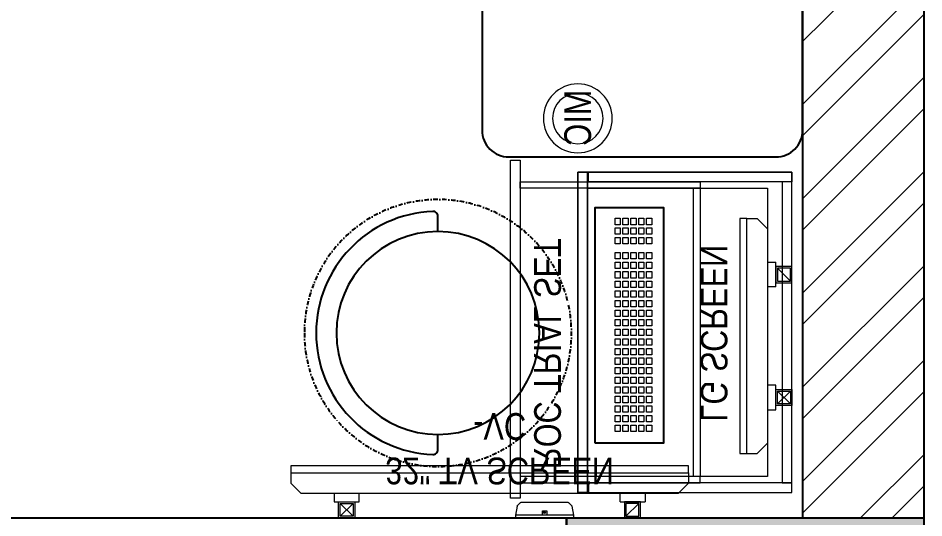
# Model space of a CAD drawing. Header units: feet. Extents: x 9612924 to 9629632, y -7132871 to -7123531.
# Drawn here: x 9627936 to 9629632, y -7128316 to -7127380 of the extents above; entities that cross this region are included whole.
import ezdxf

# ---------------------------------------------------------------- set-up
doc = ezdxf.new("R2010")
doc.units = ezdxf.units.FT
doc.header["$LTSCALE"] = 33
doc.header["$MEASUREMENT"] = 0
doc.linetypes.add('DASHDOT2', pattern=[0.5, 0.25, -0.125, 0, -0.125])
doc.linetypes.add('HIDDEN', pattern=[9.525, 6.35, -3.175])
for name, color, linetype in [('A-WALL', 1, 'Continuous'), ('column', 10, 'Continuous'), ('PDF_Geometry', 7, 'Continuous')]:
    doc.layers.add(name, color=color, linetype=linetype)
for name, color, linetype, lineweight in [('A-WALL HATCH', 251, 'Continuous', 0), ('column hatch', 5, 'Continuous', 0), ('Floor-Unit', 1, 'Continuous', 13), ('LENS-DIM', 252, 'Continuous', 5), ('LENS-FURNITURE', 13, 'Continuous', 9), ('LENS-PARTITION', 21, 'Continuous', 25), ('LENS-TEXT', 31, 'Continuous', 5), ('LENS_DIMENSION', 193, 'Continuous', 0), ('LENS_PARTITION', 21, 'Continuous', 25), ('LK-EQPMT', 3, 'Continuous', 18), ('LN-ELEVATION-1', 81, 'Continuous', 25), ('LN-ELEVATION-2', 103, 'Continuous', 20)]:
    doc.layers.add(name, color=color, linetype=linetype, lineweight=lineweight)
doc.layers.add('TV', color=92, linetype='Continuous', lineweight=18, true_color=0x00d600)
doc.styles.get("Standard").update_dxf_attribs({"font": 'Gill Sans MT Condensed Regular.ttf'})

# ---------------------------------------------------------------- blocks, each defined once
blk = doc.blocks.new('A$C48d32854')
at = {"layer": 'A-WALL HATCH'}
h = blk.add_hatch(dxfattribs=at)
h.set_pattern_fill('ANSI32', color=256, scale=333)
h.set_pattern_definition([(45, (-4384936.05, 5465014.21), (-88.2999593, 88.2999593), []), (45, (-4384877.19, 5465014.21), (-88.2999593, 88.2999593), [])])
h.paths.add_polyline_path([(-6251, 6026), (-6251, 6256), (-11913, 6256), (-11913, 6026)])
h.paths.add_polyline_path([(-10631.5, 330), (-7167.5, 330), (-7167.5, 240), (-5866.5, 240), (-5866.5, 470), (-7167.5, 470), (-7167.5, 560), (-10631.5, 560), (-12632.5, 560), (-12632.5, 330)])
h.paths.add_polyline_path([(-12876, 5581), (-12864, 5581), (-12727.7, 5581), (-12727.7, 5711), (-12999.7, 5711), (-12999.7, 5581)])
h.paths.add_polyline_path([(-231, 4215), (-230, 3251), (-230, 230), (-4009.5, 230), (-4009.5, 460), (-5406.5, 460), (-5406.5, 230), (-4239.5, 230), (-4239.5, 0), (0, 0), (0, 4215)])
h.paths.add_polyline_path([(-2484, 9152), (-227, 9152), (-227, 4555), (0, 4555), (0, 9340), (-5773, 9340), (-5773, 6256), (-5543, 6256), (-5543, 6763), (-3607, 6763), (-3447, 6763), (-3447, 7003), (-3607, 7003), (-5519, 7003), (-5519, 9110), (-3589, 9110), (-3589, 7757), (-3429, 7757), (-3429, 9107), (-2484, 9107)])
h.paths.add_polyline_path([(-4685, 4656), (-4685, 5874), (-4845, 5874), (-4845, 4814), (-5543, 4814), (-5543, 5712), (-5698, 5712), (-5698, 4656)], flags=17)
at = {"layer": 'column hatch'}
h = blk.add_hatch(color=251, dxfattribs=at)
h.dxf.hatch_style = 1
h.paths.add_polyline_path([(-5698, 5712), (-5543, 5712), (-5543, 6256), (-6251, 6256), (-6251, 5712)])
h.paths.add_polyline_path([(-5406.5, 240), (-5406.5, 460), (-5406.5, 580), (-5866.5, 580), (-5866.5, 470), (-5866.5, 240)])
h.paths.add_polyline_path([(-231, 4215), (0, 4215), (0, 4555), (-227, 4555), (-669, 4555), (-669, 4215)])
h.paths.add_polyline_path([(-12632.5, 330), (-12632.5, 560), (-12632.5, 786), (-12752.5, 786), (-12852.5, 786), (-12999.7, 786), (-12999.7, 666.2), (-12999.7, 666.2), (-12999.7, 436), (-12999.7, 330)])
h.paths.add_polyline_path([(-12999.7, 6256), (-12999.7, 5711), (-11913, 5711), (-11913, 6026), (-11913, 6256)])
at = {"layer": 'A-WALL'}
for p, q in [((0, 9340), (0, 4555)), ((-227, 9152), (-227, 4555))]:
    blk.add_line(p, q, dxfattribs=at)
at = {"layer": 'column'}
blk.add_lwpolyline([(-227, 4555), (0, 4555), (0, 4215), (-231, 4215), (-669, 4215), (-669, 4555)], close=True, dxfattribs=at)
blk = doc.blocks.new('MOROTISED TABLE-TRIAL SET 950x600')
at = {"layer": 'PDF_Geometry', "lineweight": 25}
blk.add_lwpolyline([(415.6, 0), (550, 0, 0.414252), (600, 50), (600, 900, 0.414252), (550, 950), (50, 950, 0.414293), (0, 900), (0, 50, 0.414164), (50, 0), (415.6, 0)], format="xyb", dxfattribs=at)
blk = doc.blocks.new('TRIAL SET ROC')
at = {"layer": 'LENS-DIM', "ltscale": 0.5}
for points in [[(-400.4, -364.3), (-430.4, -364.3)], [(169.6, -364.3), (139.6, -364.3)]]:
    blk.add_lwpolyline(points, dxfattribs=at)
at = {"layer": 'LENS-FURNITURE'}
blk.add_lwpolyline([(-430.4, 18), (169.6, 18), (169.6, -382.3), (-430.4, -382.3)], close=True, dxfattribs=at)
at = {"layer": 'LENS-FURNITURE', "color": 146, "true_color": 0x105689}
for points in [[(-412.4, -153.6), (-400.4, -153.6), (-400.4, -490.6), (-412.4, -490.6)], [(139.6, -153.6), (-400.4, -153.6), (-400.4, -165.6), (139.6, -165.6)], [(151.6, -153.6), (139.6, -153.6), (139.6, -490.6), (151.6, -490.6)], [(192.1, -490.6), (-440.9, -490.6), (-440.9, -508.6), (192.1, -508.6)]]:
    blk.add_lwpolyline(points, close=True, dxfattribs=at)
at = {"layer": 'LN-ELEVATION-2'}
for points in [[(-430.4, 18), (-412.4, 18), (-412.4, -362.3), (-430.4, -362.3)], [(-412.4, 18), (151.6, 18), (151.6, 0), (-412.4, 0)], [(169.6, 18), (151.6, 18), (151.6, -362.3), (169.6, -362.3)], [(169.6, -364.3), (-430.4, -364.3), (-430.4, -382.3), (169.6, -382.3)], [(169.6, -382.3), (-430.4, -382.3), (-430.4, -364.3), (169.6, -364.3)]]:
    blk.add_lwpolyline(points, close=True, dxfattribs=at)
at = {"layer": 'LN-ELEVATION-2', "linetype": 'HIDDEN', "ltscale": 100}
blk.add_lwpolyline([(-400.4, -364.3), (139.6, -364.3), (139.6, -27.4), (-400.4, -27.4)], close=True, dxfattribs=at)
at = {"insert": (-386.9, -414.1), "char_height": 50, "attachment_point": 1}
blk.add_mtext_dynamic_manual_height_columns('ROC TRIAL SET', width=625.228, gutter_width=500, heights=[0], dxfattribs=at)
blk = doc.blocks.new('*U23')
at = {"layer": 'LK-EQPMT', "ltscale": 12}
blk.add_lwpolyline([(6, 4.9), (-6, 4.9), (-6, -4.9), (6, -4.9)], close=True, dxfattribs=at)
blk = doc.blocks.new('*U24')
at = {"color": 0, "linetype": 'ByBlock', "lineweight": -2, "transparency": 16777216}
for p in [(0, 0), (18, 0), (35.9, 0), (53.9, 0), (71.8, 0), (89.8, 0), (107.8, 0), (125.7, 0), (143.7, 0), (161.6, 0), (179.6, 0), (197.6, 0), (215.5, 0), (233.5, 0), (251.4, 0), (269.4, 0), (287.4, 0), (305.3, 0), (323.3, 0), (0, -14.7), (18, -14.7), (35.9, -14.7), (53.9, -14.7), (71.8, -14.7), (89.8, -14.7), (107.8, -14.7), (125.7, -14.7), (143.7, -14.7), (161.6, -14.7), (179.6, -14.7), (197.6, -14.7), (215.5, -14.7), (233.5, -14.7), (251.4, -14.7), (269.4, -14.7), (287.4, -14.7), (305.3, -14.7), (323.3, -14.7), (0, -29.5), (18, -29.5), (35.9, -29.5), (53.9, -29.5), (71.8, -29.5), (89.8, -29.5), (107.8, -29.5), (125.7, -29.5), (143.7, -29.5), (161.6, -29.5), (179.6, -29.5), (197.6, -29.5), (215.5, -29.5), (233.5, -29.5), (251.4, -29.5), (269.4, -29.5), (287.4, -29.5), (305.3, -29.5), (323.3, -29.5), (0, -44.2), (18, -44.2), (35.9, -44.2), (53.9, -44.2), (71.8, -44.2), (89.8, -44.2), (107.8, -44.2), (125.7, -44.2), (143.7, -44.2), (161.6, -44.2), (179.6, -44.2), (197.6, -44.2), (215.5, -44.2), (233.5, -44.2), (251.4, -44.2), (269.4, -44.2), (287.4, -44.2), (305.3, -44.2), (323.3, -44.2), (0, -59), (18, -59), (35.9, -59), (53.9, -59), (71.8, -59), (89.8, -59), (107.8, -59), (125.7, -59), (143.7, -59), (161.6, -59), (179.6, -59), (197.6, -59), (215.5, -59), (233.5, -59), (251.4, -59), (269.4, -59), (287.4, -59), (305.3, -59), (323.3, -59)]:
    blk.add_blockref('*U23', p, dxfattribs=at)
blk = doc.blocks.new('*U21')
at = {"layer": 'LK-EQPMT', "ltscale": 12}
blk.add_lwpolyline([(6, 4.9), (-6, 4.9), (-6, -4.9), (6, -4.9)], close=True, dxfattribs=at)
blk = doc.blocks.new('*U22')
at = {"color": 0, "linetype": 'ByBlock', "lineweight": -2, "transparency": 16777216}
for p in [(0, 0), (18, 0), (35.9, 0), (0, -14.7), (18, -14.7), (35.9, -14.7), (0, -29.5), (18, -29.5), (35.9, -29.5), (0, -44.2), (18, -44.2), (35.9, -44.2), (0, -59), (18, -59), (35.9, -59)]:
    blk.add_blockref('*U21', p, dxfattribs=at)
blk = doc.blocks.new('KEYBOARD')
at = {"ltscale": 12}
blk.add_lwpolyline([(8, 0), (8, 129.1), (448, 129.1), (448, 0)], close=True, dxfattribs=at)
for name, p in [('*U24', (35.2, 101.6)), ('*U22', (386.6, 101.6))]:
    blk.add_blockref(name, p)
blk = doc.blocks.new('CLINIC SCREEN')
at = {"layer": 'TV'}
for p, q in [((-103.1, 42.9), (-127.4, 18.6)), ((-127.4, 42.9), (-103.1, 18.6)), ((102.7, 42.9), (127, 18.6))]:
    blk.add_line(p, q, dxfattribs=at)
at = {"layer": 'TV', "ltscale": 12}
for p, q in [((-220, -19.4), (-200.6, 0)), ((200.6, 0), (-200.6, 0)), ((-138.5, 0), (-138.5, 15.5)), ((-138.5, 15.5), (-92, 15.5)), ((-92, 15.5), (-92, 0)), ((92, 15.5), (92, 0)), ((92, 15.5), (138.5, 15.5)), ((138.5, 0), (138.5, 15.5)), ((220, -19.4), (200.6, 0)), ((-220, -38.8), (-220, -19.4)), ((220, -38.8), (220, -19.4))]:
    blk.add_line(p, q, dxfattribs=at)
at = {"layer": 'TV'}
for points in [[(-130.4, 15.5), (-100.1, 15.5), (-100.1, 45.9), (-130.4, 45.9)], [(-127.4, 18.6), (-103.1, 18.6), (-103.1, 42.9), (-127.4, 42.9)], [(130, 15.5), (99.7, 15.5), (99.7, 45.9), (130, 45.9)], [(127, 18.6), (102.7, 18.6), (102.7, 42.9), (127, 42.9)]]:
    blk.add_lwpolyline(points, close=True, dxfattribs=at)
at = {"layer": 'TV', "ltscale": 12}
blk.add_lwpolyline([(-220, -51.7), (-220, -38.8), (220, -38.8), (220, -51.7)], close=True, dxfattribs=at)
at = {"layer": 'Floor-Unit', "color": 0, "ltscale": 2, "insert": (5.2, -100.4), "char_height": 50, "attachment_point": 5}
blk.add_mtext_dynamic_manual_height_columns('LG SCREEN', width=466.48, gutter_width=12.5, heights=[0], dxfattribs=at)
blk = doc.blocks.new('MIC')
at = {"layer": 'LK-EQPMT', "ltscale": 12}
for radius in [64.5, 47.4]:
    blk.add_circle((234.5, 64.5), radius, dxfattribs=at)
at = {"layer": 'LK-EQPMT', "ltscale": 12, "insert": (233.2, 64.5), "char_height": 50, "attachment_point": 5}
blk.add_mtext_dynamic_manual_height_columns('MIC', width=466.48, gutter_width=12.5, heights=[0], dxfattribs=at)
blk = doc.blocks.new('DOCTOR STOOL')
at = {"layer": 'LN-ELEVATION-1', "ltscale": 100}
blk.add_lwpolyline([(228, 37.8), (228, 9.1, -0.426474), (218.5, 0, -0.959166), (218.5, 455.6, -0.426474), (228, 446.5), (228, 417.8)], format="xyb", dxfattribs=at)
at = {"layer": 'LN-ELEVATION-1', "linetype": 'DASHDOT2'}
blk.add_circle((228, 227.8), 250, dxfattribs=at)
at = {"layer": 'LN-ELEVATION-1', "ltscale": 100}
blk.add_circle((228, 227.8), 190, dxfattribs=at)
blk = doc.blocks.new('32INCH VC FOR CLINIC')
at = {"layer": 'LK-EQPMT'}
for p, q in [((116.9, 152.6), (92.6, 128.3)), ((92.6, 152.6), (116.9, 128.3)), ((627.7, 152.6), (652, 128.3))]:
    blk.add_line(p, q, dxfattribs=at)
at = {"layer": 'LK-EQPMT', "ltscale": 12}
for p, q in [((81.5, 109.7), (81.5, 125.2)), ((81.5, 125.2), (128, 125.2)), ((128, 125.2), (128, 109.7)), ((617, 125.2), (617, 109.7)), ((617, 125.2), (663.5, 125.2)), ((663.5, 109.7), (663.5, 125.2)), ((0, 90.3), (19.4, 109.7)), ((725.6, 109.7), (19.4, 109.7)), ((745, 90.3), (725.6, 109.7)), ((0, 70.9), (0, 90.3)), ((745, 70.9), (745, 90.3))]:
    blk.add_line(p, q, dxfattribs=at)
at = {"layer": 'LK-EQPMT'}
for points in [[(89.6, 125.2), (119.9, 125.2), (119.9, 155.6), (89.6, 155.6)], [(655, 125.2), (624.7, 125.2), (624.7, 155.6), (655, 155.6)], [(92.6, 128.3), (116.9, 128.3), (116.9, 152.6), (92.6, 152.6)], [(652, 128.3), (627.7, 128.3), (627.7, 152.6), (652, 152.6)]]:
    blk.add_lwpolyline(points, close=True, dxfattribs=at)
at = {"layer": 'LK-EQPMT', "ltscale": 12}
blk.add_lwpolyline([(0, 58), (0, 70.9), (745, 70.9), (745, 58)], close=True, dxfattribs=at)
at = {"layer": 'LENS-TEXT', "color": 0, "ltscale": 2, "insert": (391.2, 25.6), "char_height": 50, "attachment_point": 5}
blk.add_mtext_dynamic_manual_height_columns('32" TV SCREEN -VC', width=466.48, gutter_width=12.5, heights=[0], dxfattribs=at)
blk = doc.blocks.new('A$C142a10c7')
at = {"color": 7, "linetype": 'Continuous', "lineweight": 0}
for p, q in [((3, 22.3), (0, 5)), ((8.7, 28.4), (3.6, 23.4)), ((99.8, 28.4), (104.9, 23.4)), ((105.4, 22.3), (108.5, 5)), ((0, 5), (0, 0)), ((50.7, 5), (57.7, 5)), ((58.2, 5), (63, 5)), ((108.5, 5), (108.5, 0))]:
    blk.add_line(p, q, dxfattribs=at)
for points in [[(10.1, 29), (10.1, 29), (10.2, 29), (10.5, 29), (10.8, 29), (11.1, 29), (11.6, 29), (12.1, 29), (12.8, 29), (13.5, 29), (14.2, 29), (15.1, 29), (16, 29), (17, 29), (18.1, 29), (19.2, 29), (20.4, 29), (21.7, 29), (23, 29), (24.4, 29), (25.8, 29), (27.3, 29), (28.8, 29), (30.3, 29), (31.9, 29), (33.5, 29), (35.2, 29), (36.9, 29), (38.6, 29), (40.3, 29), (42, 29), (43.8, 29), (45.5, 29), (63, 29), (64.7, 29), (66.5, 29), (68.2, 29), (69.9, 29), (71.6, 29), (73.3, 29), (74.9, 29), (76.5, 29), (78.1, 29), (79.7, 29), (81.2, 29), (82.7, 29), (84.1, 29), (85.5, 29), (86.8, 29), (88, 29), (89.2, 29), (90.4, 29), (91.4, 29), (92.5, 29), (93.4, 29), (94.2, 29), (95, 29), (95.7, 29), (96.4, 29), (96.9, 29), (97.3, 29), (97.7, 29), (98, 29), (98.3, 29), (98.4, 29), (98.4, 29)], [(0, 5), (0, 5), (0.2, 5), (0.4, 5), (0.7, 5), (1, 5), (1.5, 5), (2, 5), (2.6, 5), (3.3, 5), (4, 5), (4.9, 5), (5.8, 5), (6.8, 5), (7.8, 5), (8.9, 5), (10.1, 5), (11.3, 5), (12.7, 5), (14, 5), (15.4, 5), (16.9, 5), (18.4, 5), (20, 5), (21.6, 5), (23.3, 5), (25, 5), (26.8, 5), (28.5, 5), (30.3, 5), (32.2, 5), (34, 5), (35.9, 5), (37.8, 5), (39.7, 5), (41.6, 5), (43.6, 5), (45.5, 5)], [(0, 5), (0, 5), (0.2, 5), (0.4, 5), (0.7, 5), (1, 5), (1.5, 5), (2, 5), (2.6, 5), (3.3, 5), (4, 5), (4.9, 5), (5.8, 5), (6.8, 5), (7.8, 5), (8.9, 5), (10.1, 5), (11.3, 5), (12.7, 5), (14, 5), (15.4, 5), (16.9, 5), (18.4, 5), (20, 5), (21.6, 5), (23.3, 5), (25, 5), (26.8, 5), (28.5, 5), (30.3, 5), (32.2, 5), (34, 5), (35.9, 5), (37.8, 5), (39.7, 5), (41.6, 5), (43.6, 5), (45.5, 5), (50.2, 5)], [(0, 0), (0, 0), (0.2, 0), (0.4, 0), (0.7, 0), (1, 0), (1.5, 0), (2, 0), (2.6, 0), (3.3, 0), (4, 0), (4.9, 0), (5.8, 0), (6.8, 0), (7.8, 0), (8.9, 0), (10.1, 0), (11.3, 0), (12.7, 0), (14, 0), (15.4, 0), (16.9, 0), (18.4, 0), (20, 0), (21.6, 0), (23.3, 0), (25, 0), (26.8, 0), (28.5, 0), (30.3, 0), (32.2, 0), (34, 0), (35.9, 0), (37.8, 0), (39.7, 0), (41.6, 0), (43.6, 0), (45.5, 0)], [(45.5, 5), (63, 5), (64.9, 5), (66.8, 5), (68.8, 5), (70.7, 5), (72.6, 5), (74.4, 5), (76.3, 5), (78.1, 5), (79.9, 5), (81.7, 5), (83.5, 5), (85.2, 5), (86.8, 5), (88.5, 5), (90, 5), (91.6, 5), (93, 5), (94.5, 5), (95.8, 5), (97.1, 5), (98.4, 5), (99.6, 5), (100.7, 5), (101.7, 5), (102.7, 5), (103.6, 5), (104.4, 5), (105.2, 5), (105.9, 5), (106.5, 5), (107, 5), (107.5, 5), (107.8, 5), (108.1, 5), (108.3, 5), (108.4, 5), (108.5, 5)], [(45.5, 0), (63, 0), (64.9, 0), (66.8, 0), (68.8, 0), (70.7, 0), (72.6, 0), (74.4, 0), (76.3, 0), (78.1, 0), (79.9, 0), (81.7, 0), (83.5, 0), (85.2, 0), (86.8, 0), (88.5, 0), (90, 0), (91.6, 0), (93, 0), (94.5, 0), (95.8, 0), (97.1, 0), (98.4, 0), (99.6, 0), (100.7, 0), (101.7, 0), (102.7, 0), (103.6, 0), (104.4, 0), (105.2, 0), (105.9, 0), (106.5, 0), (107, 0), (107.5, 0), (107.8, 0), (108.1, 0), (108.3, 0), (108.4, 0), (108.5, 0)], [(58.2, 5), (58.2, 13.4), (50.2, 13.4), (50.2, 5)], [(63, 5), (64.9, 5), (66.8, 5), (68.8, 5), (70.7, 5), (72.6, 5), (74.4, 5), (76.3, 5), (78.1, 5), (79.9, 5), (81.7, 5), (83.5, 5), (85.2, 5), (86.8, 5), (88.5, 5), (90, 5), (91.6, 5), (93, 5), (94.5, 5), (95.8, 5), (97.1, 5), (98.4, 5), (99.6, 5), (100.7, 5), (101.7, 5), (102.7, 5), (103.6, 5), (104.4, 5), (105.2, 5), (105.9, 5), (106.5, 5), (107, 5), (107.5, 5), (107.8, 5), (108.1, 5), (108.3, 5), (108.4, 5), (108.5, 5)]]:
    blk.add_lwpolyline(points, dxfattribs=at)
for points in [[(3.6, 23.4), (3.3, 23.1), (3.1, 22.7), (3.1, 22.3)], [(10.1, 29), (9.5, 29), (9, 28.8), (8.7, 28.4)], [(99.8, 28.4), (99.5, 28.8), (99, 29), (98.4, 29)], [(105.4, 22.3), (105.4, 22.7), (105.2, 23.1), (104.9, 23.4)], [(54.2, 11.6), (53.4, 11.6), (52.6, 10.9), (52.6, 10)], [(52.6, 10), (52.6, 9.1), (53.4, 8.4), (54.2, 8.4)], [(55.8, 10), (55.8, 10.9), (55.1, 11.6), (54.2, 11.6)], [(54.2, 8.4), (55.1, 8.4), (55.8, 9.1), (55.8, 10)]]:
    blk.add_open_spline(points, degree=3, dxfattribs=at)

msp = doc.modelspace()

# ---------------------------------------------------------------- linework, layer by layer
at = {"layer": 'LENS-PARTITION'}
msp.add_lwpolyline([(9627802.1, -7128316), (9628963.1, -7128316), (9628963.1, -7128416), (9627802.1, -7128416)], close=True, dxfattribs=at)

# ---------------------------------------------------------------- block references
at = {"xscale": -1}
for name, p, rotation in [('MIC', (9629048.8, -7127333.2), 90.00000000000007), ('TRIAL SET ROC', (9629366.6, -7127838.1), 270), ('KEYBOARD', (9629016.3, -7128183.3), 270), ('32INCH VC FOR CLINIC', (9628446.7, -7128160.4), 180)]:
    msp.add_blockref(name, p, dxfattribs=dict(at, rotation=rotation))
msp.add_blockref('A$C142a10c7', (9628976.2, -7128316), dxfattribs=at)
at = {"layer": 'LENS-FURNITURE', "rotation": 180}
msp.add_blockref('MOROTISED TABLE-TRIAL SET 950x600', (9629405.1, -7126689.9), dxfattribs=at)
at = {"layer": 'LENS-FURNITURE', "xscale": -1, "rotation": 180}
msp.add_blockref('DOCTOR STOOL', (9628494.3, -7127741.8), dxfattribs=at)
at = {"layer": 'LENS_DIMENSION'}
msp.add_blockref('A$C48d32854', (9629632.1, -7132871), dxfattribs=at)
at = {"layer": 'LENS_PARTITION', "xscale": -1, "rotation": 270}
msp.add_blockref('CLINIC SCREEN', (9629339.2, -7127975.2), dxfattribs=at)

doc.saveas('drawing.dxf')
